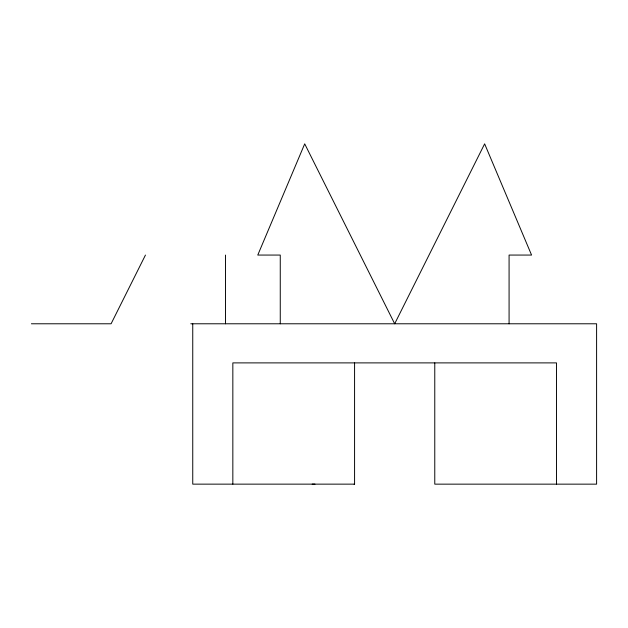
<?xml version="1.0" encoding="UTF-8"?>
<svg xmlns="http://www.w3.org/2000/svg" width="628" height="628" viewBox="0 0 628 628"><rect width="100%" height="100%" fill="white"/><g stroke="black" fill="none" stroke-linecap="round" stroke-linejoin="round"><path stroke-width="0.94" d="M145.453 255.062L111.093 323.781L31.4 323.781M354.09 484.149L354.577 484.141L354.577 362.89M190.786 323.781L596.6 323.781L596.6 484.149L434.772 484.149L434.772 362.89M354.577 484.141L192.749 484.141L192.749 323.781M312.179 484.141L314.981 484.149M556.51 484.149L556.51 362.89L232.839 362.89L232.839 484.141M509.08 323.781L509.08 255.062L531.571 255.062L484.635 143.851L394.674 323.781L304.713 143.851L257.77 255.062L280.261 255.062L280.261 323.781M225.507 255.062L225.507 323.781"/></g></svg>
